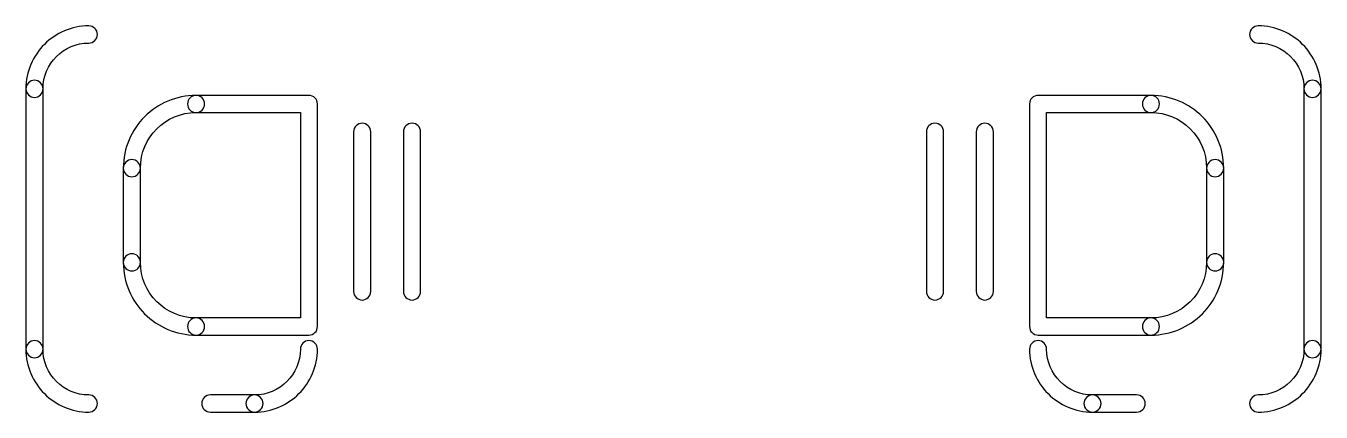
# Model space of a CAD drawing. Header units: centimetres. Extents: x -13.78 to -6.22, y -10.86 to -8.61.
import ezdxf

# ---------------------------------------------------------------- set-up
doc = ezdxf.new("R2010")
doc.units = ezdxf.units.CM
doc.header["$MEASUREMENT"] = 0
doc.layers.add('Layer 1', color=7, linetype='Continuous')

msp = doc.modelspace()

# ---------------------------------------------------------------- linework, layer by layer
at = {"layer": 'Layer 1', "color": 5}
for points, knots in [([(-13.41418, -8.60684), (-13.38657, -8.60684), (-13.36418, -8.62923), (-13.36418, -8.65684), (-13.36418, -8.65684), (-13.36418, -8.68445), (-13.38657, -8.70684), (-13.41418, -8.70684), (-13.41418, -8.70684), (-13.48769, -8.70684), (-13.55457, -8.73696), (-13.60307, -8.78545), (-13.60307, -8.78545), (-13.65157, -8.83395), (-13.68169, -8.90083), (-13.68169, -8.97434), (-13.68169, -8.97434), (-13.68169, -9.00195), (-13.70408, -9.02434), (-13.73169, -9.02434), (-13.73169, -9.02434), (-13.7593, -9.02434), (-13.78169, -9.00195), (-13.78169, -8.97434), (-13.78169, -8.97434), (-13.78169, -8.87324), (-13.74035, -8.78133), (-13.67377, -8.71475), (-13.67377, -8.71475), (-13.60719, -8.64818), (-13.5153, -8.60684), (-13.41418, -8.60684)], [0, 0, 0, 0, 0.1111111, 0.1111111, 0.1111111, 0.1111111, 0.2222222, 0.2222222, 0.2222222, 0.2222222, 0.3333333, 0.3333333, 0.3333333, 0.3333333, 0.4444444, 0.4444444, 0.4444444, 0.4444444, 0.5555556, 0.5555556, 0.5555556, 0.5555556, 0.6666667, 0.6666667, 0.6666667, 0.6666667, 0.7777778, 0.7777778, 0.7777778, 0.7777778, 1, 1, 1, 1]), ([(-6.58582, -8.70684), (-6.61343, -8.70684), (-6.63582, -8.68445), (-6.63582, -8.65684), (-6.63582, -8.65684), (-6.63582, -8.62923), (-6.61343, -8.60684), (-6.58582, -8.60684), (-6.58582, -8.60684), (-6.4847, -8.60684), (-6.39281, -8.64818), (-6.32623, -8.71475), (-6.32623, -8.71475), (-6.25965, -8.78133), (-6.21831, -8.87324), (-6.21831, -8.97434), (-6.21831, -8.97434), (-6.21831, -9.00195), (-6.2407, -9.02434), (-6.26831, -9.02434), (-6.26831, -9.02434), (-6.29592, -9.02434), (-6.31831, -9.00195), (-6.31831, -8.97434), (-6.31831, -8.97434), (-6.31831, -8.90083), (-6.34843, -8.83395), (-6.39693, -8.78545), (-6.39693, -8.78545), (-6.44543, -8.73696), (-6.51231, -8.70684), (-6.58582, -8.70684)], [0, 0, 0, 0, 0.1111111, 0.1111111, 0.1111111, 0.1111111, 0.2222222, 0.2222222, 0.2222222, 0.2222222, 0.3333333, 0.3333333, 0.3333333, 0.3333333, 0.4444444, 0.4444444, 0.4444444, 0.4444444, 0.5555556, 0.5555556, 0.5555556, 0.5555556, 0.6666667, 0.6666667, 0.6666667, 0.6666667, 0.7777778, 0.7777778, 0.7777778, 0.7777778, 1, 1, 1, 1]), ([(-13.78169, -8.97434), (-13.78169, -8.94673), (-13.7593, -8.92434), (-13.73169, -8.92434), (-13.73169, -8.92434), (-13.70408, -8.92434), (-13.68169, -8.94673), (-13.68169, -8.97434), (-13.68169, -8.97434), (-13.68169, -8.97434), (-13.68169, -10.49577), (-13.68169, -10.49577), (-13.68169, -10.49577), (-13.68169, -10.52338), (-13.70408, -10.54577), (-13.73169, -10.54577), (-13.73169, -10.54577), (-13.7593, -10.54577), (-13.78169, -10.52338), (-13.78169, -10.49577), (-13.78169, -10.49577), (-13.78169, -10.49577), (-13.78169, -8.97434), (-13.78169, -8.97434)], [0, 0, 0, 0, 0.1428571, 0.1428571, 0.1428571, 0.1428571, 0.2857143, 0.2857143, 0.2857143, 0.2857143, 0.4285714, 0.4285714, 0.4285714, 0.4285714, 0.5714286, 0.5714286, 0.5714286, 0.5714286, 0.7142857, 0.7142857, 0.7142857, 0.7142857, 1, 1, 1, 1]), ([(-6.31831, -8.97434), (-6.31831, -8.94673), (-6.29592, -8.92434), (-6.26831, -8.92434), (-6.26831, -8.92434), (-6.2407, -8.92434), (-6.21831, -8.94673), (-6.21831, -8.97434), (-6.21831, -8.97434), (-6.21831, -8.97434), (-6.21831, -10.49577), (-6.21831, -10.49577), (-6.21831, -10.49577), (-6.21831, -10.52338), (-6.2407, -10.54577), (-6.26831, -10.54577), (-6.26831, -10.54577), (-6.29592, -10.54577), (-6.31831, -10.52338), (-6.31831, -10.49577), (-6.31831, -10.49577), (-6.31831, -10.49577), (-6.31831, -8.97434), (-6.31831, -8.97434)], [0, 0, 0, 0, 0.1428571, 0.1428571, 0.1428571, 0.1428571, 0.2857143, 0.2857143, 0.2857143, 0.2857143, 0.4285714, 0.4285714, 0.4285714, 0.4285714, 0.5714286, 0.5714286, 0.5714286, 0.5714286, 0.7142857, 0.7142857, 0.7142857, 0.7142857, 1, 1, 1, 1]), ([(-13.11283, -9.43795), (-13.11283, -9.46556), (-13.13522, -9.48795), (-13.16283, -9.48795), (-13.16283, -9.48795), (-13.19044, -9.48795), (-13.21283, -9.46556), (-13.21283, -9.43795), (-13.21283, -9.43795), (-13.21283, -9.32061), (-13.16525, -9.21434), (-13.08835, -9.13744), (-13.08835, -9.13744), (-13.01145, -9.06054), (-12.9052, -9.01296), (-12.78784, -9.01296), (-12.78784, -9.01296), (-12.76023, -9.01296), (-12.73784, -9.03535), (-12.73784, -9.06296), (-12.73784, -9.06296), (-12.73784, -9.09057), (-12.76023, -9.11296), (-12.78784, -9.11296), (-12.78784, -9.11296), (-12.87759, -9.11296), (-12.95885, -9.14934), (-13.01765, -9.20814), (-13.01765, -9.20814), (-13.07645, -9.26694), (-13.11283, -9.3482), (-13.11283, -9.43795)], [0, 0, 0, 0, 0.1111111, 0.1111111, 0.1111111, 0.1111111, 0.2222222, 0.2222222, 0.2222222, 0.2222222, 0.3333333, 0.3333333, 0.3333333, 0.3333333, 0.4444444, 0.4444444, 0.4444444, 0.4444444, 0.5555556, 0.5555556, 0.5555556, 0.5555556, 0.6666667, 0.6666667, 0.6666667, 0.6666667, 0.7777778, 0.7777778, 0.7777778, 0.7777778, 1, 1, 1, 1]), ([(-12.78784, -9.11296), (-12.81545, -9.11296), (-12.83784, -9.09057), (-12.83784, -9.06296), (-12.83784, -9.06296), (-12.83784, -9.03535), (-12.81545, -9.01296), (-12.78784, -9.01296), (-12.78784, -9.01296), (-12.78784, -9.01296), (-12.12909, -9.01296), (-12.12909, -9.01296), (-12.12909, -9.01296), (-12.10148, -9.01296), (-12.07909, -9.03535), (-12.07909, -9.06296), (-12.07909, -9.06296), (-12.07909, -9.06296), (-12.07909, -10.3634), (-12.07909, -10.3634), (-12.07909, -10.3634), (-12.07909, -10.39101), (-12.10148, -10.4134), (-12.12909, -10.4134), (-12.12909, -10.4134), (-12.12909, -10.4134), (-12.78784, -10.4134), (-12.78784, -10.4134), (-12.78784, -10.4134), (-12.81545, -10.4134), (-12.83784, -10.39101), (-12.83784, -10.3634), (-12.83784, -10.3634), (-12.83784, -10.33579), (-12.81545, -10.3134), (-12.78784, -10.3134), (-12.78784, -10.3134), (-12.78784, -10.3134), (-12.17909, -10.3134), (-12.17909, -10.3134), (-12.17909, -10.3134), (-12.17909, -10.3134), (-12.17909, -9.11296), (-12.17909, -9.11296), (-12.17909, -9.11296), (-12.17909, -9.11296), (-12.78784, -9.11296), (-12.78784, -9.11296)], [0, 0, 0, 0, 0.0769231, 0.0769231, 0.0769231, 0.0769231, 0.1538462, 0.1538462, 0.1538462, 0.1538462, 0.2307692, 0.2307692, 0.2307692, 0.2307692, 0.3076923, 0.3076923, 0.3076923, 0.3076923, 0.3846154, 0.3846154, 0.3846154, 0.3846154, 0.4615385, 0.4615385, 0.4615385, 0.4615385, 0.5384615, 0.5384615, 0.5384615, 0.5384615, 0.6153846, 0.6153846, 0.6153846, 0.6153846, 0.6923077, 0.6923077, 0.6923077, 0.6923077, 0.7692308, 0.7692308, 0.7692308, 0.7692308, 0.8461538, 0.8461538, 0.8461538, 0.8461538, 1, 1, 1, 1]), ([(-7.21216, -9.01296), (-7.18455, -9.01296), (-7.16216, -9.03535), (-7.16216, -9.06296), (-7.16216, -9.06296), (-7.16216, -9.09057), (-7.18455, -9.11296), (-7.21216, -9.11296), (-7.21216, -9.11296), (-7.21216, -9.11296), (-7.82091, -9.11296), (-7.82091, -9.11296), (-7.82091, -9.11296), (-7.82091, -9.11296), (-7.82091, -10.3134), (-7.82091, -10.3134), (-7.82091, -10.3134), (-7.82091, -10.3134), (-7.21216, -10.3134), (-7.21216, -10.3134), (-7.21216, -10.3134), (-7.18455, -10.3134), (-7.16216, -10.33579), (-7.16216, -10.3634), (-7.16216, -10.3634), (-7.16216, -10.39101), (-7.18455, -10.4134), (-7.21216, -10.4134), (-7.21216, -10.4134), (-7.21216, -10.4134), (-7.87091, -10.4134), (-7.87091, -10.4134), (-7.87091, -10.4134), (-7.89852, -10.4134), (-7.92091, -10.39101), (-7.92091, -10.3634), (-7.92091, -10.3634), (-7.92091, -10.3634), (-7.92091, -9.06296), (-7.92091, -9.06296), (-7.92091, -9.06296), (-7.92091, -9.03535), (-7.89852, -9.01296), (-7.87091, -9.01296), (-7.87091, -9.01296), (-7.87091, -9.01296), (-7.21216, -9.01296), (-7.21216, -9.01296)], [0, 0, 0, 0, 0.0769231, 0.0769231, 0.0769231, 0.0769231, 0.1538462, 0.1538462, 0.1538462, 0.1538462, 0.2307692, 0.2307692, 0.2307692, 0.2307692, 0.3076923, 0.3076923, 0.3076923, 0.3076923, 0.3846154, 0.3846154, 0.3846154, 0.3846154, 0.4615385, 0.4615385, 0.4615385, 0.4615385, 0.5384615, 0.5384615, 0.5384615, 0.5384615, 0.6153846, 0.6153846, 0.6153846, 0.6153846, 0.6923077, 0.6923077, 0.6923077, 0.6923077, 0.7692308, 0.7692308, 0.7692308, 0.7692308, 0.8461538, 0.8461538, 0.8461538, 0.8461538, 1, 1, 1, 1]), ([(-6.78717, -9.43795), (-6.78717, -9.46556), (-6.80956, -9.48795), (-6.83717, -9.48795), (-6.83717, -9.48795), (-6.86478, -9.48795), (-6.88717, -9.46556), (-6.88717, -9.43795), (-6.88717, -9.43795), (-6.88717, -9.3482), (-6.92355, -9.26694), (-6.98235, -9.20814), (-6.98235, -9.20814), (-7.04115, -9.14934), (-7.12241, -9.11296), (-7.21216, -9.11296), (-7.21216, -9.11296), (-7.23977, -9.11296), (-7.26216, -9.09057), (-7.26216, -9.06296), (-7.26216, -9.06296), (-7.26216, -9.03535), (-7.23977, -9.01296), (-7.21216, -9.01296), (-7.21216, -9.01296), (-7.0948, -9.01296), (-6.98855, -9.06054), (-6.91165, -9.13744), (-6.91165, -9.13744), (-6.83475, -9.21434), (-6.78717, -9.32061), (-6.78717, -9.43795)], [0, 0, 0, 0, 0.1111111, 0.1111111, 0.1111111, 0.1111111, 0.2222222, 0.2222222, 0.2222222, 0.2222222, 0.3333333, 0.3333333, 0.3333333, 0.3333333, 0.4444444, 0.4444444, 0.4444444, 0.4444444, 0.5555556, 0.5555556, 0.5555556, 0.5555556, 0.6666667, 0.6666667, 0.6666667, 0.6666667, 0.7777778, 0.7777778, 0.7777778, 0.7777778, 1, 1, 1, 1]), ([(-11.76803, -10.1583), (-11.76803, -10.18591), (-11.79042, -10.2083), (-11.81803, -10.2083), (-11.81803, -10.2083), (-11.84564, -10.2083), (-11.86803, -10.18591), (-11.86803, -10.1583), (-11.86803, -10.1583), (-11.86803, -10.1583), (-11.86803, -9.22543), (-11.86803, -9.22543), (-11.86803, -9.22543), (-11.86803, -9.19782), (-11.84564, -9.17543), (-11.81803, -9.17543), (-11.81803, -9.17543), (-11.79042, -9.17543), (-11.76803, -9.19782), (-11.76803, -9.22543), (-11.76803, -9.22543), (-11.76803, -9.22543), (-11.76803, -10.1583), (-11.76803, -10.1583)], [0, 0, 0, 0, 0.1428571, 0.1428571, 0.1428571, 0.1428571, 0.2857143, 0.2857143, 0.2857143, 0.2857143, 0.4285714, 0.4285714, 0.4285714, 0.4285714, 0.5714286, 0.5714286, 0.5714286, 0.5714286, 0.7142857, 0.7142857, 0.7142857, 0.7142857, 1, 1, 1, 1]), ([(-11.47699, -10.1583), (-11.47699, -10.18591), (-11.49938, -10.2083), (-11.52699, -10.2083), (-11.52699, -10.2083), (-11.5546, -10.2083), (-11.57699, -10.18591), (-11.57699, -10.1583), (-11.57699, -10.1583), (-11.57699, -10.1583), (-11.57699, -9.22543), (-11.57699, -9.22543), (-11.57699, -9.22543), (-11.57699, -9.19782), (-11.5546, -9.17543), (-11.52699, -9.17543), (-11.52699, -9.17543), (-11.49938, -9.17543), (-11.47699, -9.19782), (-11.47699, -9.22543), (-11.47699, -9.22543), (-11.47699, -9.22543), (-11.47699, -10.1583), (-11.47699, -10.1583)], [0, 0, 0, 0, 0.1428571, 0.1428571, 0.1428571, 0.1428571, 0.2857143, 0.2857143, 0.2857143, 0.2857143, 0.4285714, 0.4285714, 0.4285714, 0.4285714, 0.5714286, 0.5714286, 0.5714286, 0.5714286, 0.7142857, 0.7142857, 0.7142857, 0.7142857, 1, 1, 1, 1]), ([(-8.42301, -10.1583), (-8.42301, -10.18591), (-8.4454, -10.2083), (-8.47301, -10.2083), (-8.47301, -10.2083), (-8.50062, -10.2083), (-8.52301, -10.18591), (-8.52301, -10.1583), (-8.52301, -10.1583), (-8.52301, -10.1583), (-8.52301, -9.22543), (-8.52301, -9.22543), (-8.52301, -9.22543), (-8.52301, -9.19782), (-8.50062, -9.17543), (-8.47301, -9.17543), (-8.47301, -9.17543), (-8.4454, -9.17543), (-8.42301, -9.19782), (-8.42301, -9.22543), (-8.42301, -9.22543), (-8.42301, -9.22543), (-8.42301, -10.1583), (-8.42301, -10.1583)], [0, 0, 0, 0, 0.1428571, 0.1428571, 0.1428571, 0.1428571, 0.2857143, 0.2857143, 0.2857143, 0.2857143, 0.4285714, 0.4285714, 0.4285714, 0.4285714, 0.5714286, 0.5714286, 0.5714286, 0.5714286, 0.7142857, 0.7142857, 0.7142857, 0.7142857, 1, 1, 1, 1]), ([(-8.13197, -10.1583), (-8.13197, -10.18591), (-8.15436, -10.2083), (-8.18197, -10.2083), (-8.18197, -10.2083), (-8.20958, -10.2083), (-8.23197, -10.18591), (-8.23197, -10.1583), (-8.23197, -10.1583), (-8.23197, -10.1583), (-8.23197, -9.22543), (-8.23197, -9.22543), (-8.23197, -9.22543), (-8.23197, -9.19782), (-8.20958, -9.17543), (-8.18197, -9.17543), (-8.18197, -9.17543), (-8.15436, -9.17543), (-8.13197, -9.19782), (-8.13197, -9.22543), (-8.13197, -9.22543), (-8.13197, -9.22543), (-8.13197, -10.1583), (-8.13197, -10.1583)], [0, 0, 0, 0, 0.1428571, 0.1428571, 0.1428571, 0.1428571, 0.2857143, 0.2857143, 0.2857143, 0.2857143, 0.4285714, 0.4285714, 0.4285714, 0.4285714, 0.5714286, 0.5714286, 0.5714286, 0.5714286, 0.7142857, 0.7142857, 0.7142857, 0.7142857, 1, 1, 1, 1]), ([(-13.11283, -9.98841), (-13.11283, -10.01602), (-13.13522, -10.03841), (-13.16283, -10.03841), (-13.16283, -10.03841), (-13.19044, -10.03841), (-13.21283, -10.01602), (-13.21283, -9.98841), (-13.21283, -9.98841), (-13.21283, -9.98841), (-13.21283, -9.43795), (-13.21283, -9.43795), (-13.21283, -9.43795), (-13.21283, -9.41034), (-13.19044, -9.38795), (-13.16283, -9.38795), (-13.16283, -9.38795), (-13.13522, -9.38795), (-13.11283, -9.41034), (-13.11283, -9.43795), (-13.11283, -9.43795), (-13.11283, -9.43795), (-13.11283, -9.98841), (-13.11283, -9.98841)], [0, 0, 0, 0, 0.1428571, 0.1428571, 0.1428571, 0.1428571, 0.2857143, 0.2857143, 0.2857143, 0.2857143, 0.4285714, 0.4285714, 0.4285714, 0.4285714, 0.5714286, 0.5714286, 0.5714286, 0.5714286, 0.7142857, 0.7142857, 0.7142857, 0.7142857, 1, 1, 1, 1]), ([(-6.78717, -9.98841), (-6.78717, -10.01602), (-6.80956, -10.03841), (-6.83717, -10.03841), (-6.83717, -10.03841), (-6.86478, -10.03841), (-6.88717, -10.01602), (-6.88717, -9.98841), (-6.88717, -9.98841), (-6.88717, -9.98841), (-6.88717, -9.43795), (-6.88717, -9.43795), (-6.88717, -9.43795), (-6.88717, -9.41034), (-6.86478, -9.38795), (-6.83717, -9.38795), (-6.83717, -9.38795), (-6.80956, -9.38795), (-6.78717, -9.41034), (-6.78717, -9.43795), (-6.78717, -9.43795), (-6.78717, -9.43795), (-6.78717, -9.98841), (-6.78717, -9.98841)], [0, 0, 0, 0, 0.1428571, 0.1428571, 0.1428571, 0.1428571, 0.2857143, 0.2857143, 0.2857143, 0.2857143, 0.4285714, 0.4285714, 0.4285714, 0.4285714, 0.5714286, 0.5714286, 0.5714286, 0.5714286, 0.7142857, 0.7142857, 0.7142857, 0.7142857, 1, 1, 1, 1]), ([(-12.78784, -10.3134), (-12.76023, -10.3134), (-12.73784, -10.33579), (-12.73784, -10.3634), (-12.73784, -10.3634), (-12.73784, -10.39101), (-12.76023, -10.4134), (-12.78784, -10.4134), (-12.78784, -10.4134), (-12.9052, -10.4134), (-13.01145, -10.36582), (-13.08835, -10.28892), (-13.08835, -10.28892), (-13.16525, -10.21202), (-13.21283, -10.10575), (-13.21283, -9.98841), (-13.21283, -9.98841), (-13.21283, -9.9608), (-13.19044, -9.93841), (-13.16283, -9.93841), (-13.16283, -9.93841), (-13.13522, -9.93841), (-13.11283, -9.9608), (-13.11283, -9.98841), (-13.11283, -9.98841), (-13.11283, -10.07816), (-13.07645, -10.15942), (-13.01765, -10.21822), (-13.01765, -10.21822), (-12.95885, -10.27702), (-12.87759, -10.3134), (-12.78784, -10.3134)], [0, 0, 0, 0, 0.1111111, 0.1111111, 0.1111111, 0.1111111, 0.2222222, 0.2222222, 0.2222222, 0.2222222, 0.3333333, 0.3333333, 0.3333333, 0.3333333, 0.4444444, 0.4444444, 0.4444444, 0.4444444, 0.5555556, 0.5555556, 0.5555556, 0.5555556, 0.6666667, 0.6666667, 0.6666667, 0.6666667, 0.7777778, 0.7777778, 0.7777778, 0.7777778, 1, 1, 1, 1]), ([(-7.21216, -10.4134), (-7.23977, -10.4134), (-7.26216, -10.39101), (-7.26216, -10.3634), (-7.26216, -10.3634), (-7.26216, -10.33579), (-7.23977, -10.3134), (-7.21216, -10.3134), (-7.21216, -10.3134), (-7.12241, -10.3134), (-7.04115, -10.27702), (-6.98235, -10.21822), (-6.98235, -10.21822), (-6.92355, -10.15942), (-6.88717, -10.07816), (-6.88717, -9.98841), (-6.88717, -9.98841), (-6.88717, -9.9608), (-6.86478, -9.93841), (-6.83717, -9.93841), (-6.83717, -9.93841), (-6.80956, -9.93841), (-6.78717, -9.9608), (-6.78717, -9.98841), (-6.78717, -9.98841), (-6.78717, -10.10575), (-6.83475, -10.21202), (-6.91165, -10.28892), (-6.91165, -10.28892), (-6.98855, -10.36582), (-7.0948, -10.4134), (-7.21216, -10.4134)], [0, 0, 0, 0, 0.1111111, 0.1111111, 0.1111111, 0.1111111, 0.2222222, 0.2222222, 0.2222222, 0.2222222, 0.3333333, 0.3333333, 0.3333333, 0.3333333, 0.4444444, 0.4444444, 0.4444444, 0.4444444, 0.5555556, 0.5555556, 0.5555556, 0.5555556, 0.6666667, 0.6666667, 0.6666667, 0.6666667, 0.7777778, 0.7777778, 0.7777778, 0.7777778, 1, 1, 1, 1]), ([(-13.78169, -10.49577), (-13.78169, -10.46816), (-13.7593, -10.44577), (-13.73169, -10.44577), (-13.73169, -10.44577), (-13.70408, -10.44577), (-13.68169, -10.46816), (-13.68169, -10.49577), (-13.68169, -10.49577), (-13.68169, -10.56928), (-13.65158, -10.63616), (-13.60308, -10.68466), (-13.60308, -10.68466), (-13.55458, -10.73316), (-13.48769, -10.76327), (-13.41418, -10.76327), (-13.41418, -10.76327), (-13.38657, -10.76327), (-13.36418, -10.78566), (-13.36418, -10.81327), (-13.36418, -10.81327), (-13.36418, -10.84088), (-13.38657, -10.86327), (-13.41418, -10.86327), (-13.41418, -10.86327), (-13.51529, -10.86327), (-13.6072, -10.82194), (-13.67378, -10.75536), (-13.67378, -10.75536), (-13.74035, -10.68879), (-13.78169, -10.59689), (-13.78169, -10.49577)], [0, 0, 0, 0, 0.1111111, 0.1111111, 0.1111111, 0.1111111, 0.2222222, 0.2222222, 0.2222222, 0.2222222, 0.3333333, 0.3333333, 0.3333333, 0.3333333, 0.4444444, 0.4444444, 0.4444444, 0.4444444, 0.5555556, 0.5555556, 0.5555556, 0.5555556, 0.6666667, 0.6666667, 0.6666667, 0.6666667, 0.7777778, 0.7777778, 0.7777778, 0.7777778, 1, 1, 1, 1]), ([(-12.44659, -10.86327), (-12.4742, -10.86327), (-12.49659, -10.84088), (-12.49659, -10.81327), (-12.49659, -10.81327), (-12.49659, -10.78566), (-12.4742, -10.76327), (-12.44659, -10.76327), (-12.44659, -10.76327), (-12.37308, -10.76327), (-12.3062, -10.73315), (-12.2577, -10.68465), (-12.2577, -10.68465), (-12.2092, -10.63615), (-12.17909, -10.56928), (-12.17909, -10.49577), (-12.17909, -10.49577), (-12.17909, -10.46816), (-12.1567, -10.44577), (-12.12909, -10.44577), (-12.12909, -10.44577), (-12.10148, -10.44577), (-12.07909, -10.46816), (-12.07909, -10.49577), (-12.07909, -10.49577), (-12.07909, -10.59689), (-12.12043, -10.68878), (-12.187, -10.75535), (-12.187, -10.75535), (-12.25358, -10.82193), (-12.34549, -10.86327), (-12.44659, -10.86327)], [0, 0, 0, 0, 0.1111111, 0.1111111, 0.1111111, 0.1111111, 0.2222222, 0.2222222, 0.2222222, 0.2222222, 0.3333333, 0.3333333, 0.3333333, 0.3333333, 0.4444444, 0.4444444, 0.4444444, 0.4444444, 0.5555556, 0.5555556, 0.5555556, 0.5555556, 0.6666667, 0.6666667, 0.6666667, 0.6666667, 0.7777778, 0.7777778, 0.7777778, 0.7777778, 1, 1, 1, 1]), ([(-7.55341, -10.76327), (-7.5258, -10.76327), (-7.50341, -10.78566), (-7.50341, -10.81327), (-7.50341, -10.81327), (-7.50341, -10.84088), (-7.5258, -10.86327), (-7.55341, -10.86327), (-7.55341, -10.86327), (-7.65451, -10.86327), (-7.74642, -10.82193), (-7.813, -10.75535), (-7.813, -10.75535), (-7.87957, -10.68878), (-7.92091, -10.59689), (-7.92091, -10.49577), (-7.92091, -10.49577), (-7.92091, -10.46816), (-7.89852, -10.44577), (-7.87091, -10.44577), (-7.87091, -10.44577), (-7.8433, -10.44577), (-7.82091, -10.46816), (-7.82091, -10.49577), (-7.82091, -10.49577), (-7.82091, -10.56928), (-7.7908, -10.63615), (-7.7423, -10.68465), (-7.7423, -10.68465), (-7.6938, -10.73315), (-7.62692, -10.76327), (-7.55341, -10.76327)], [0, 0, 0, 0, 0.1111111, 0.1111111, 0.1111111, 0.1111111, 0.2222222, 0.2222222, 0.2222222, 0.2222222, 0.3333333, 0.3333333, 0.3333333, 0.3333333, 0.4444444, 0.4444444, 0.4444444, 0.4444444, 0.5555556, 0.5555556, 0.5555556, 0.5555556, 0.6666667, 0.6666667, 0.6666667, 0.6666667, 0.7777778, 0.7777778, 0.7777778, 0.7777778, 1, 1, 1, 1]), ([(-6.31831, -10.49577), (-6.31831, -10.46816), (-6.29592, -10.44577), (-6.26831, -10.44577), (-6.26831, -10.44577), (-6.2407, -10.44577), (-6.21831, -10.46816), (-6.21831, -10.49577), (-6.21831, -10.49577), (-6.21831, -10.59689), (-6.25965, -10.68879), (-6.32622, -10.75536), (-6.32622, -10.75536), (-6.3928, -10.82194), (-6.48471, -10.86327), (-6.58582, -10.86327), (-6.58582, -10.86327), (-6.61343, -10.86327), (-6.63582, -10.84088), (-6.63582, -10.81327), (-6.63582, -10.81327), (-6.63582, -10.78566), (-6.61343, -10.76327), (-6.58582, -10.76327), (-6.58582, -10.76327), (-6.51231, -10.76327), (-6.44542, -10.73316), (-6.39692, -10.68466), (-6.39692, -10.68466), (-6.34842, -10.63616), (-6.31831, -10.56928), (-6.31831, -10.49577)], [0, 0, 0, 0, 0.1111111, 0.1111111, 0.1111111, 0.1111111, 0.2222222, 0.2222222, 0.2222222, 0.2222222, 0.3333333, 0.3333333, 0.3333333, 0.3333333, 0.4444444, 0.4444444, 0.4444444, 0.4444444, 0.5555556, 0.5555556, 0.5555556, 0.5555556, 0.6666667, 0.6666667, 0.6666667, 0.6666667, 0.7777778, 0.7777778, 0.7777778, 0.7777778, 1, 1, 1, 1]), ([(-12.70446, -10.86327), (-12.73207, -10.86327), (-12.75446, -10.84088), (-12.75446, -10.81327), (-12.75446, -10.81327), (-12.75446, -10.78566), (-12.73207, -10.76327), (-12.70446, -10.76327), (-12.70446, -10.76327), (-12.70446, -10.76327), (-12.44659, -10.76327), (-12.44659, -10.76327), (-12.44659, -10.76327), (-12.41898, -10.76327), (-12.39659, -10.78566), (-12.39659, -10.81327), (-12.39659, -10.81327), (-12.39659, -10.84088), (-12.41898, -10.86327), (-12.44659, -10.86327), (-12.44659, -10.86327), (-12.44659, -10.86327), (-12.70446, -10.86327), (-12.70446, -10.86327)], [0, 0, 0, 0, 0.1428571, 0.1428571, 0.1428571, 0.1428571, 0.2857143, 0.2857143, 0.2857143, 0.2857143, 0.4285714, 0.4285714, 0.4285714, 0.4285714, 0.5714286, 0.5714286, 0.5714286, 0.5714286, 0.7142857, 0.7142857, 0.7142857, 0.7142857, 1, 1, 1, 1]), ([(-7.29554, -10.76327), (-7.26793, -10.76327), (-7.24554, -10.78566), (-7.24554, -10.81327), (-7.24554, -10.81327), (-7.24554, -10.84088), (-7.26793, -10.86327), (-7.29554, -10.86327), (-7.29554, -10.86327), (-7.29554, -10.86327), (-7.55341, -10.86327), (-7.55341, -10.86327), (-7.55341, -10.86327), (-7.58102, -10.86327), (-7.60341, -10.84088), (-7.60341, -10.81327), (-7.60341, -10.81327), (-7.60341, -10.78566), (-7.58102, -10.76327), (-7.55341, -10.76327), (-7.55341, -10.76327), (-7.55341, -10.76327), (-7.29554, -10.76327), (-7.29554, -10.76327)], [0, 0, 0, 0, 0.1428571, 0.1428571, 0.1428571, 0.1428571, 0.2857143, 0.2857143, 0.2857143, 0.2857143, 0.4285714, 0.4285714, 0.4285714, 0.4285714, 0.5714286, 0.5714286, 0.5714286, 0.5714286, 0.7142857, 0.7142857, 0.7142857, 0.7142857, 1, 1, 1, 1])]:
    msp.add_open_spline(points, degree=3, knots=knots, dxfattribs=at)

doc.saveas('drawing.dxf')
